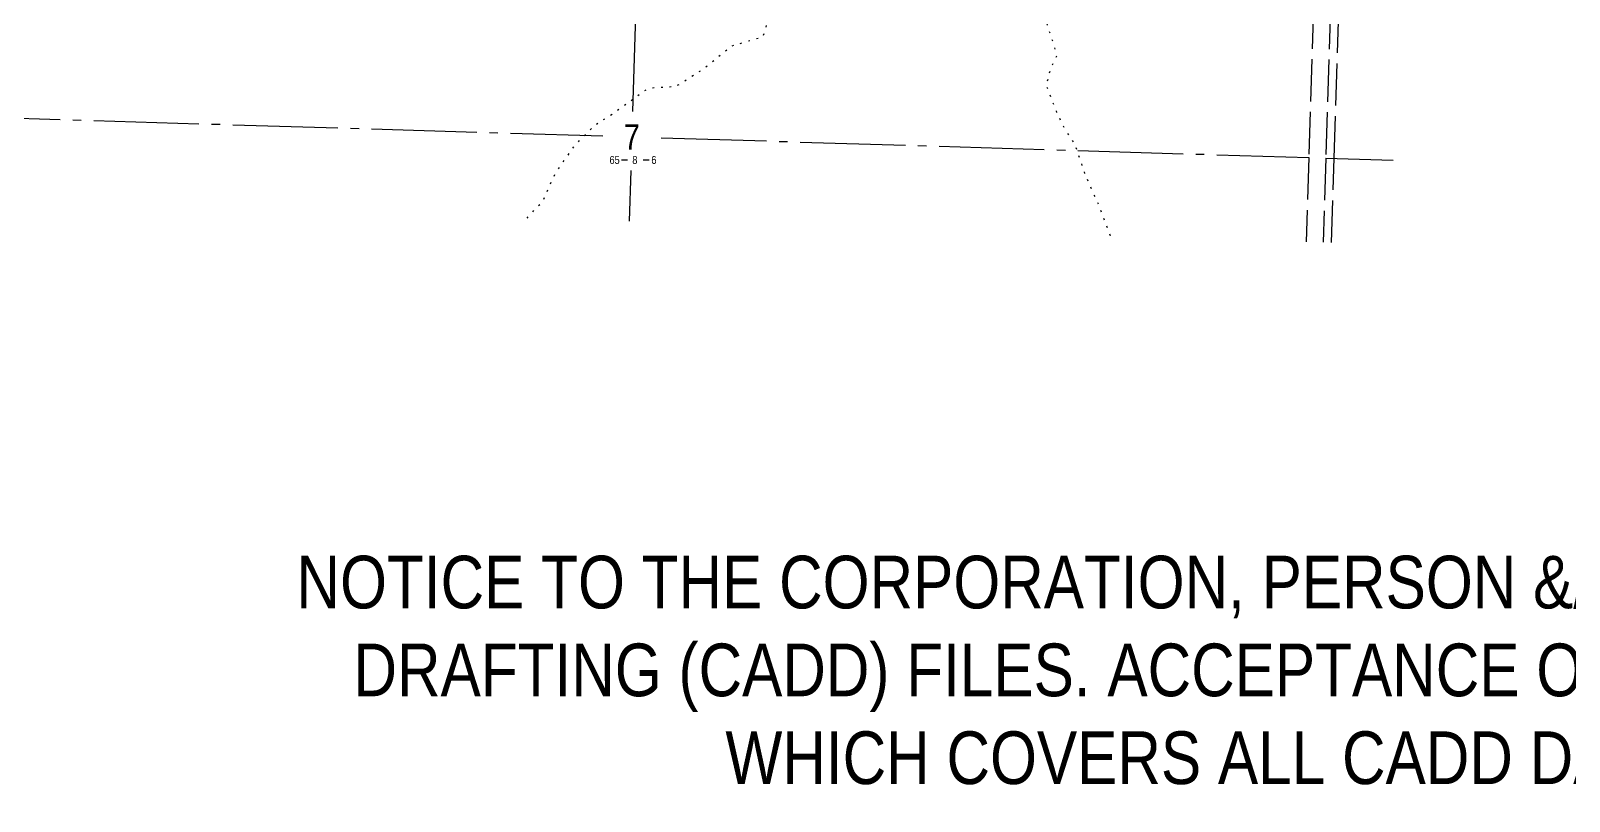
# Model space of a CAD drawing. Extents: x 355593 to 361635, y 6051593 to 6055416.
# Drawn here: x 357454 to 359280, y 6052900 to 6053814 of the extents above; entities that cross this region are included whole.
import ezdxf
from ezdxf.enums import TextEntityAlignment as Align

# ---------------------------------------------------------------- set-up
doc = ezdxf.new("R2010")
doc.units = 0
doc.header["$LTSCALE"] = 5
for name, pattern in [('foc-QUARTERLINE', [33, 25, -3, 2, -3]), ('foc-UNSURVEYED', [12.5, 10, -2.5]), ('foc-WHEELTRACKS', [2, 0.4, -1.6])]:
    doc.linetypes.add(name, pattern=pattern)
doc.layers.get('Defpoints').update_dxf_attribs({"color": 9})
for name, color, linetype in [('10', 1, 'Continuous'), ('9', 3, 'Continuous'), ('L-QSEC', 8, 'foc-QUARTERLINE'), ('L-SECLBL', 7, 'Continuous'), ('L-USEC', 7, 'foc-UNSURVEYED'), ('T-WATER-P3', 160, 'foc-WHEELTRACKS')]:
    doc.layers.add(name, color=color, linetype=linetype)
doc.layers.add('DISCLAIMER', color=7, linetype='Continuous', plot=False)
doc.styles.add('80', font='ARIALN.TTF', dxfattribs={"height": 10})
doc.styles.add('80L', font='ARIALN.TTF', dxfattribs={"height": 10})
doc.styles.add('SIMPLEX', font='ARIALN.TTF')

# ---------------------------------------------------------------- blocks, each defined once
blk = doc.blocks.new('L-SECLBL')
at = {"layer": '9', "color": 7}
for p, q in [((-5.1, -27.8), (-12.3, -27.8)), ((20.7, -27.8), (13.5, -27.8))]:
    blk.add_line(p, q, dxfattribs=at)
at = {"layer": '10', "color": 2, "style": 'SIMPLEX'}
blk.add_attdef('SEC', text='', height=30, dxfattribs=at).set_placement((0, 0), align=Align.MIDDLE)
at = {"layer": '10', "color": 5, "style": '80L'}
blk.add_attdef('TWP', text='', height=9.5, dxfattribs=at).set_placement((-14.4, -27.4), align=Align.MIDDLE_RIGHT)
blk.add_attdef('RGE', text='', height=9.5, dxfattribs=at).set_placement((3.6, -27.4), align=Align.MIDDLE_CENTER)
blk.add_attdef('MER', text='', height=9.5, dxfattribs=at).set_placement((23.2, -27.4), align=Align.MIDDLE_LEFT)
blk = doc.blocks.new('Disclaimer_Legal')
at = {"layer": 'DISCLAIMER', "color": 254, "flags": 128}
blk.add_lwpolyline([(-3612.9, -1104.6, 37.5, 37.5, 0), (4096.1, -1104.6, 37.5, 37.5, 0.414214), (4171.1, -1029.6, 37.5, 37.5, 0), (4171.1, 2078.7, 37.5, 0, 0.414214), (4096.1, 2153.7, 0, 0, 0), (-3612.9, 2153.7, 0, 0, 0.414214), (-3687.9, 2078.7, 0, 0, 0), (-3687.9, -1029.6, 0, 37.5, 0.414214)], format="xyseb", close=True, dxfattribs=at)
at = {"layer": 'DISCLAIMER', "color": 254, "insert": (241.6, 533.9), "char_height": 125, "width": 7717.568, "attachment_point": 5, "style": '80'}
blk.add_mtext('NOTICE TO THE CORPORATION, PERSON &/OR PERSONS REGARDING THIS COMPUTER AIDED DESIGN AND DRAFTING (CADD) FILES. ACCEPTANCE OF THE CADD DATA IS BASED ON THE FOLLOWING DISCLAIMER WHICH COVERS ALL CADD DATA RECIEVED FROM COMPASS GEOMATICS LTD.\\P{\\fArial Narrow|b1|i0|c0|p34;DISCLAIMER}\\PCOMPASS GEOMATICS LTD. MAKES NO REPRESENTATION OR WARRANTIES, EXPRESS OR IMPLIED, WITH RESPECT TO THE REUSE OF THE DATA PROVIDED HEREWITH, REGARDLESS OF ITS FORMAT OR THE MEANS OF ITS TRANSMISSION. THERE IS NO GUARANTEE OR REPRESENTATION TO THE USER AS TO THE ACCURACY, CURRENCY, SUITABILITY OR RELIABILITY OF THIS DATA FOR ANY PURPOSE. THE USER ACCEPTS THE DATA "AS IS", AND ASSUMES ALL RISKS ASSOCIATED WITH ITS USE. BY ACCEPTANCE OF THIS DATA, THE USER AGREES NOT TO TRANSMIT THIS DATA OR PROVIDE ACCESS OR ANY PART OF IT TO ANOTHER PARTY UNLESS THE USER SHALL INCLUDE WITH THE DATA A COPY OF THIS DISCLAIMER. COMPASS GEOMATICS LTD. ASSUMES NO RESPONSIBILITY FOR ACTUAL OR CONSEQUENTIAL DAMAGE AS A RESULT OF ANY USER\'S RELIANCE ON THIS DATA. THIS CADD FILE IS FOR ILLUSTRATION PURPOSES ONLY.\\PIF YOU REQUIRE MORE ACCURATE INFORMATION, PLEASE CONTACT DARCI ANGLEHART AT COMPASS GEOMATICS LTD. VIA EMAIL: darci.anglehart@compassgeomatics.ca OR CELL: 506-961-7292', dxfattribs=at)

msp = doc.modelspace()

# ---------------------------------------------------------------- linework, layer by layer
at = {"layer": 'L-QSEC'}
for p, q in [((358193.012, 6054492.174), (358168.782, 6053718.214)), ((357364.267, 6053712.709), (358133.382, 6053689.286)), ((358202.61, 6053687.177), (358971.415, 6053663.763)), ((358991.519, 6053663.151), (359071.368, 6053660.719)), ((358166.592, 6053648.272), (358164.715, 6053588.286))]:
    msp.add_line(p, q, dxfattribs=at)
at = {"layer": 'L-USEC'}
for p, q in [((358995.878, 6054467.441), (358971.415, 6053663.763)), ((359016.547, 6054467.09), (358991.519, 6053663.137)), ((359001.566, 6053662.845), (359026.595, 6054466.784)), ((358971.415, 6053663.763), (358968.304, 6053563.812)), ((358991.519, 6053663.137), (358988.408, 6053563.2)), ((358998.455, 6053562.894), (359001.566, 6053662.845))]:
    msp.add_line(p, q, dxfattribs=at)
at = {"layer": 'T-WATER-P3', "flags": 128}
for points in [[(358043.564, 6053591.975), (358062.501, 6053612.36), (358076.503, 6053643.998), (358100.166, 6053678.182), (358124.078, 6053702.339), (358145.909, 6053716.066), (358182.362, 6053742.822), (358189.643, 6053746.353), (358216.834, 6053747.98), (358222.894, 6053749.85), (358252.196, 6053768.576), (358286.059, 6053795.973), (358323.9, 6053807.399), (358333.152, 6053838.285), (358339.025, 6053885.612), (358341.126, 6053891.66), (358361.878, 6053916.308), (358375.569, 6053926.255), (358390.16, 6053941.283), (358414.242, 6053957.92), (358458.854, 6053976.777), (358490.995, 6053974.524), (358533.166, 6053965.542), (358542.387, 6053966.922), (358546.108, 6053985.432), (358556.449, 6054000.429), (358581.631, 6054013.996), (358622.203, 6054027.741), (358627.793, 6054028.052), (358629.864, 6054039.231)], [(358735.826, 6053570.893), (358735.862, 6053571.014), (358722.064, 6053607.193), (358706.375, 6053643.01), (358693.867, 6053679.588), (358682.847, 6053695.816), (358674.398, 6053712.336), (358659.939, 6053748.944), (358664.53, 6053767.751), (358672.692, 6053785.239), (358660.573, 6053822.997), (358653.195, 6053864.456), (358655.186, 6053882.643), (358669.509, 6053920.799), (358682.672, 6053972.174)]]:
    msp.add_lwpolyline(points, dxfattribs=at)

# ---------------------------------------------------------------- block references
at = {"layer": 'Defpoints', "xscale": 0.5, "yscale": 0.5, "zscale": 0.5}
msp.add_blockref('Disclaimer_Legal', (359540.271, 6052154.378), dxfattribs=at)
at = {"layer": 'L-SECLBL', "xscale": 0.9996701900000002, "yscale": 0.9996701900000002, "zscale": 0.9996701900000002}
msp.add_blockref('L-SECLBL', (358167.844, 6053688.236), dxfattribs=at).add_auto_attribs({'SEC': '7', 'TWP': '65', 'RGE': '8', 'MER': '6'})

doc.saveas('drawing.dxf')
